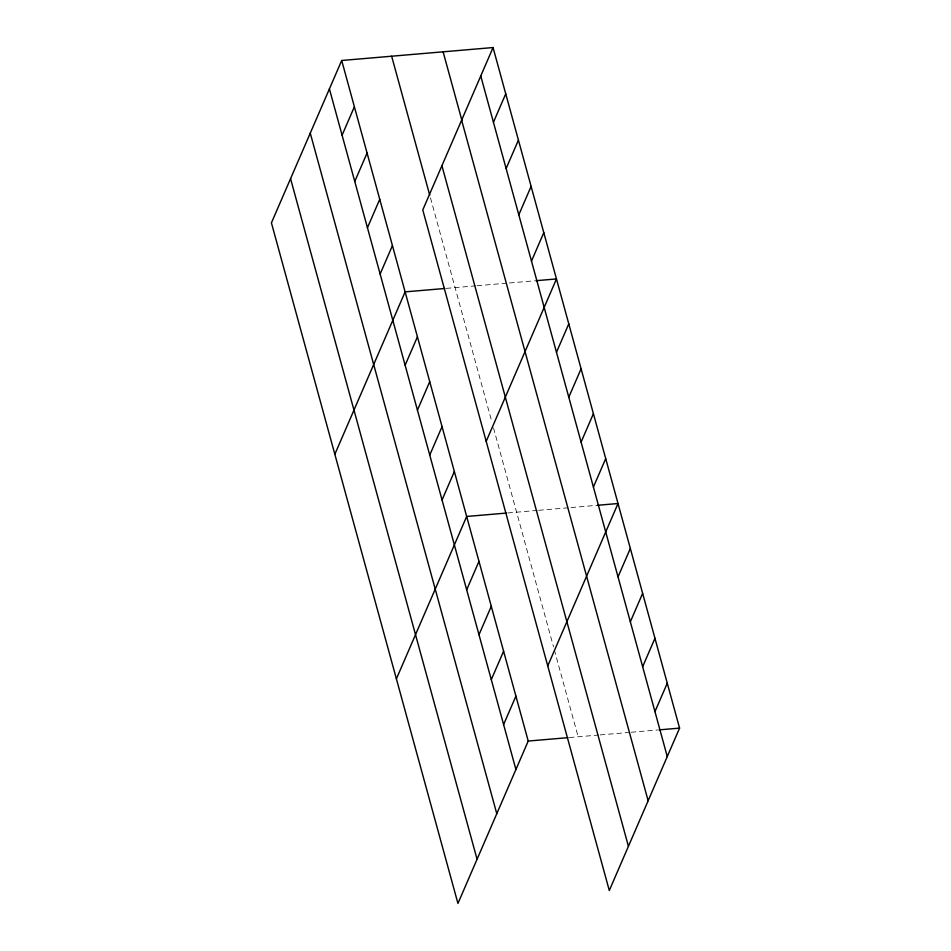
<?xml version="1.0" encoding="UTF-8"?>
<svg xmlns="http://www.w3.org/2000/svg" width="951" height="951" viewBox="0 0 951 951"><rect width="100%" height="100%" fill="white"/><g stroke="black" fill="none" stroke-linecap="round" stroke-linejoin="round"><path stroke-width="0.71" stroke-dasharray="4.75 3.57" d="M446.257 288.367L475.655 285.847M477.117 285.728L506.526 283.208M509.463 282.958L534.438 280.83M507.798 512.946L537.196 510.437M538.67 510.307L568.08 507.798M571.016 507.549L597.454 505.29M569.352 737.536L598.75 735.028M600.224 734.897L629.621 732.389M631.095 732.258L657.533 729.999M430.47 197.856L492 422.363M493.533 427.974L553.541 646.953M554.314 649.759L578.16 736.787"/><path stroke-width="1.43" d="M341.706 60.484L271.427 222.879L457.942 903.45L528.221 741.055L341.706 60.484L493.058 47.55L679.573 728.121L609.294 890.516L422.779 209.945L493.058 47.55M342.087 135.197L354.39 106.762M354.759 181.475L367.074 153.04M367.443 227.753L379.746 199.318M380.127 274.031L392.43 245.596M334.847 454.281L405.114 291.874L444.783 288.486M493.438 122.263L505.742 93.828M405.126 365.232L417.43 336.797M506.122 168.541L518.426 140.106M417.43 410.143L429.733 381.708M518.806 214.819L531.11 186.384M429.745 455.065L442.049 426.63M531.49 261.097L543.794 232.662M442.049 499.976L454.352 471.541M486.199 441.347L556.478 278.94L535.912 280.7M396.389 678.859L466.668 516.464L506.336 513.076M556.478 352.298L568.781 323.863M466.668 589.81L478.983 561.375M568.793 397.209L581.097 368.774M478.983 634.733L491.287 606.298M581.097 442.132L593.4 413.697M491.298 679.656L503.602 651.221M593.412 487.043L605.716 458.608M503.602 724.567L515.906 696.132M547.752 665.926L618.019 503.531L597.454 505.29M618.031 576.877L630.335 548.454M630.335 621.799L642.638 593.365M642.65 666.722L654.954 638.287M654.954 711.633L667.269 683.198M528.221 741.055L567.878 737.667M659.007 729.881L679.573 728.121M480.754 75.985L667.269 756.556M443.107 51.818L461.948 120.539M461.627 120.195L648.142 800.766M441.918 165.736L628.433 846.307M391.646 56.216L429.697 195.05M329.403 88.918L515.918 769.49M310.264 133.128L496.779 813.699M290.554 178.669L477.069 859.24"/></g></svg>
